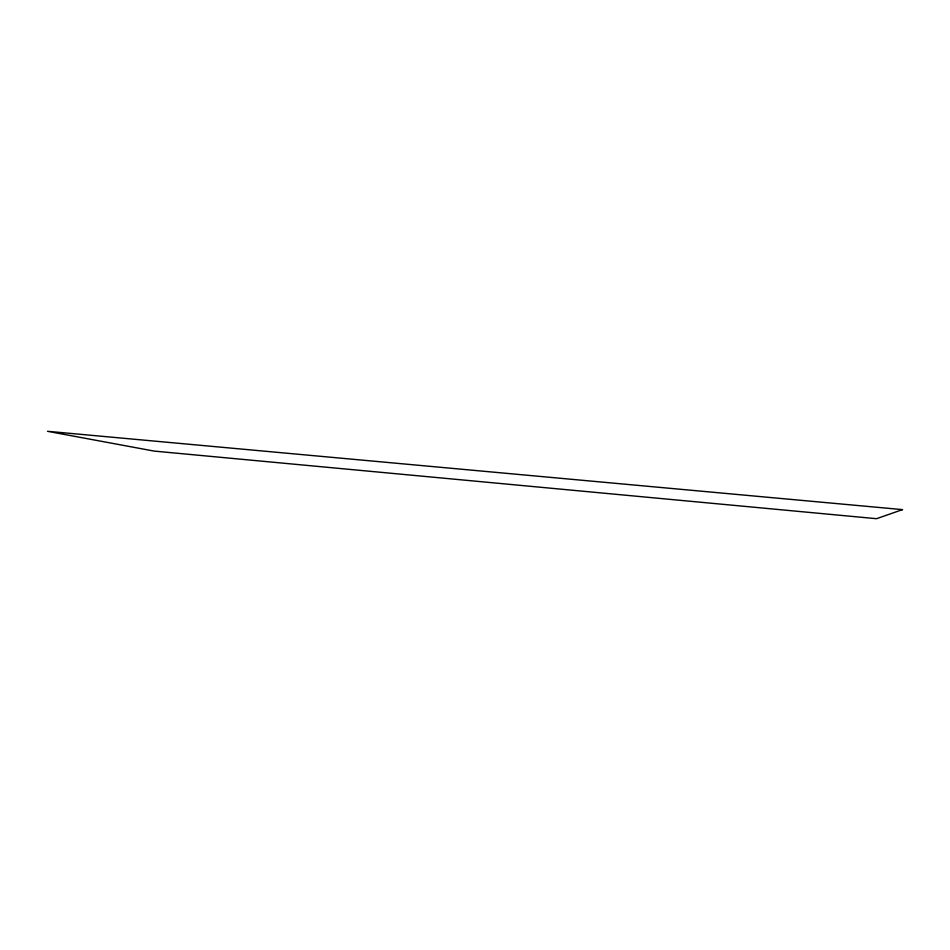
<?xml version="1.0" encoding="UTF-8"?>
<svg xmlns="http://www.w3.org/2000/svg" width="950" height="950" viewBox="0 0 950 950"><rect width="100%" height="100%" fill="white"/><g stroke="black" fill="none" stroke-linecap="round" stroke-linejoin="round"><path stroke-width="1.43" d="M902.5 509.616L876.541 518.7L154.185 451.096L47.5 431.3L902.5 509.616"/></g></svg>
